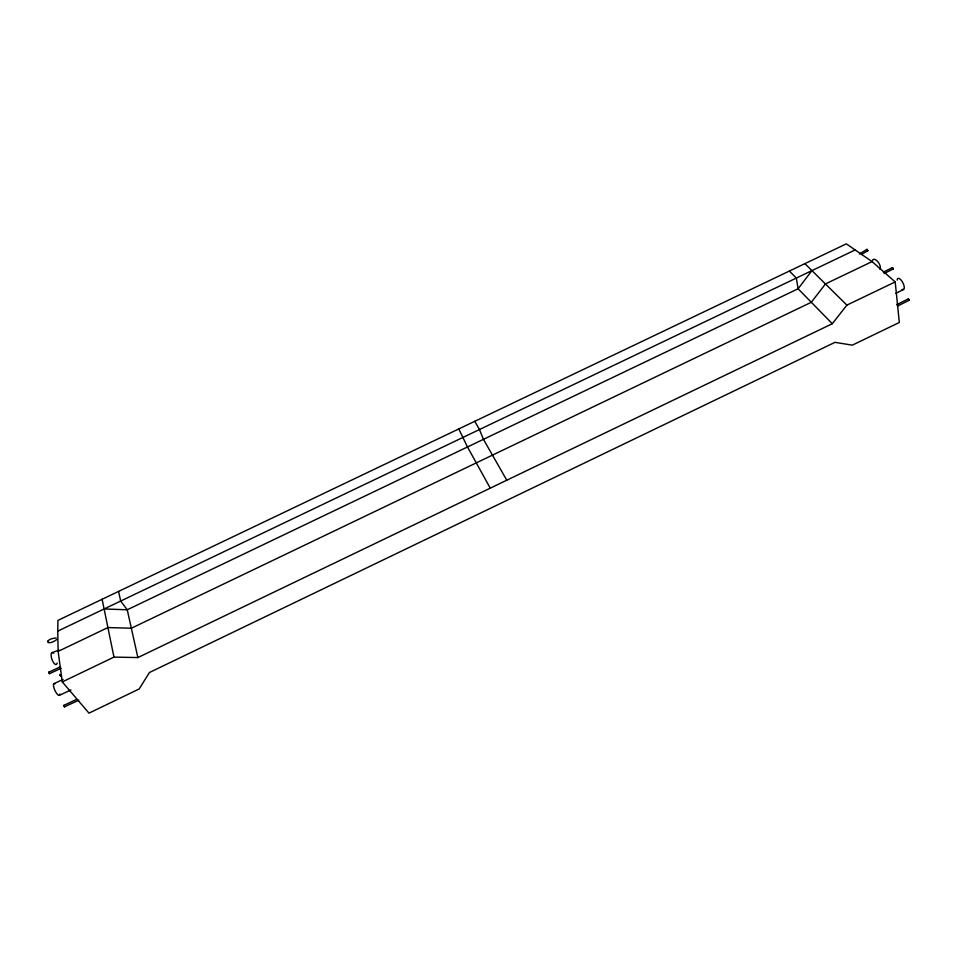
<?xml version="1.0" encoding="UTF-8"?>
<svg xmlns="http://www.w3.org/2000/svg" width="957" height="957" viewBox="0 0 957 957"><rect width="100%" height="100%" fill="white"/><g stroke="black" fill="none" stroke-linecap="round" stroke-linejoin="round"><path stroke-width="1.44" d="M57.755 631.13L57.958 620.363L846.335 243.856L872.066 261.608L895.202 281.92L899.317 322.485L852.256 345.166L835.006 342.331L149.436 672.508L139.22 688.932L88.989 713.144L62.289 681.922L58.138 651.394L57.755 631.13L855.414 249.825M61.152 668.285L49.465 673.692L48.783 672.185L60.47 666.778M884.065 273.546L893.096 269.049L893.013 268.187L892.438 267.613L883.347 272.123M908.325 298.895L909.054 300.319L908.325 298.895L896.709 304.685M78.761 700.213L64.478 706.852L63.88 705.345L76.775 699.316M866.97 249.346L867.784 250.674L866.97 249.346L859.362 253.976M811.943 270.604L798.09 288.775L127.245 609.788L104.11 608.963M64.454 706.852L63.844 705.333M62.289 681.922L113.967 657.1L137.88 657.567L832.303 323.717L846.885 305.127L895.202 281.92M892.403 267.613L893.132 269.025M49.489 673.68L48.807 672.185M56.272 637.984C43.591 638.833 46.498 647.088 56.822 639.515M861.444 254.526L867.784 250.674M897.439 306.108L909.054 300.319M895.788 293.356L903.528 289.493M58.138 651.394L107.914 627.553L131.36 628.235L811.309 302.28L825.448 283.942L872.066 261.608M48.52 642.554L48.041 641.023M53.975 683.657L63.066 679.446M59.286 695.368L70.962 689.949M52.097 652.626L59.011 650.102M804.897 263.642L846.885 305.127M789.393 271.046L796.332 278.068L798.09 288.775L832.303 323.717M474.744 421.307L479.457 429.537L483.441 439.335L506.779 480.223M458.786 428.927L467.483 446.979L490.259 488.166M137.88 657.567L127.245 609.788L120.678 601.044L118.56 591.414M102.112 599.261L113.967 657.1M57.193 662.998A6.292 2.381 70.4 0 1 53.891 663.081A6.292 2.381 70.4 0 1 51.104 655.21A6.292 2.381 70.4 0 1 53.736 653.248M59.824 693.921A6.436 1.926 65.4 0 1 55.099 690.81A6.436 1.926 65.4 0 1 54.908 683.86M872.425 260.83A6.077 2.847 58.1 0 1 877.593 261.452A6.077 2.847 58.1 0 1 880.033 269.407M897.176 280.078A6.209 2.464 63.2 0 1 900.358 279.312A6.209 2.464 63.2 0 1 904.162 286.442A6.209 2.464 63.2 0 1 902.128 289.349M60.542 675.809L59.848 674.601L60.53 675.869"/></g></svg>
